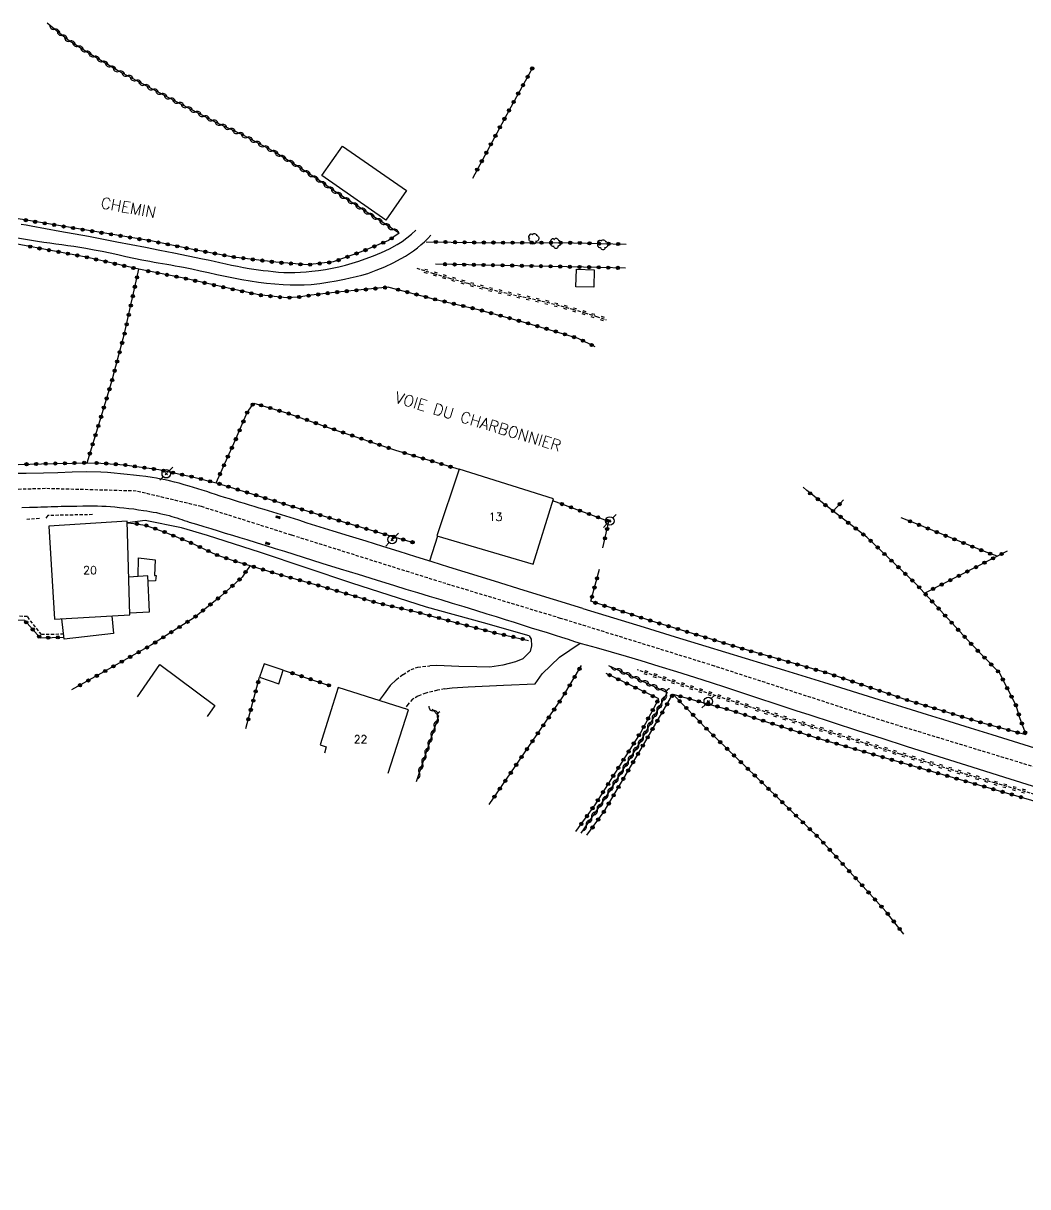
# Model space of a CAD drawing. Header units: millimetres. Extents: x 222014 to 223000, y 61000 to 62001.
# Drawn here: x 222639.2 to 222796.1, y 61307.9 to 61489.6 of the extents above; entities that cross this region are included whole.
import ezdxf
from ezdxf.enums import TextEntityAlignment as Align

# ---------------------------------------------------------------- set-up
doc = ezdxf.new("R2010")
doc.units = ezdxf.units.MM
doc.linetypes.add('DASHED', pattern=[0.75, 0.5, -0.25])
doc.layers.get('0').update_dxf_attribs({"linetype": 'CONTINUOUS'})
for name, color, linetype in [('W0001', 6, 'DASHED'), ('W0008', 7, 'CONTINUOUS'), ('W0017', 7, 'CONTINUOUS'), ('W0071', 7, 'CONTINUOUS'), ('W0101', 7, 'CONTINUOUS'), ('W0104', 1, 'CONTINUOUS'), ('W0112', 1, 'DASHED'), ('W0214', 2, 'CONTINUOUS'), ('W0220', 5, 'DASHED'), ('W0300', 7, 'CONTINUOUS'), ('W0310', 3, 'CONTINUOUS'), ('W0322', 7, 'CONTINUOUS'), ('W0323', 7, 'CONTINUOUS'), ('W0401', 7, 'CONTINUOUS'), ('W0473', 7, 'CONTINUOUS'), ('W0989', 7, 'CONTINUOUS'), ('W0991', 7, 'CONTINUOUS')]:
    doc.layers.add(name, color=color, linetype=linetype)
doc.styles.get("Standard").update_dxf_attribs({"font": 'romans.shx', "width": 0.85})

# ---------------------------------------------------------------- blocks, each defined once
blk = doc.blocks.new('T473')
for p, q in [((-0.166667, 0.166667), (0.166667, -0.166667)), ((-0.166667, -0.166667), (0.166667, 0.166667)), ((0.500001, 0.500001), (1.000002, 1.000002)), ((-1.000002, -1.000002), (-0.500001, -0.500001))]:
    blk.add_line(p, q)
blk.add_ellipse((0, 0), major_axis=(0.471405, 0.471405), ratio=1, start_param=5.4977871438, end_param=11.780972451)
blk = doc.blocks.new('T401')
for p, q in [((-0.3, 0.3), (0, 0.3)), ((-0.3, -0.25), (-0.3, 0.3)), ((-0.3, 0.15), (0, 0.15)), ((-0.3, 0), (0, 0)), ((0, 0.3), (0, -0.25)), ((-0.3, -0.15), (0, -0.15)), ((-0.3, -0.25), (-0.3, -0.3)), ((-0.3, -0.3), (0, -0.3)), ((0, -0.3), (0, -0.25))]:
    blk.add_line(p, q)
blk = doc.blocks.new('T300')
for p, q in [((-0.8, 0.51), (-0.86, 0.34)), ((-0.86, 0.34), (-0.86, 0.17)), ((-0.86, 0.17), (-0.74, 0.06)), ((-0.69, 0.63), (-0.8, 0.51)), ((-0.8, -0.06), (-0.74, 0.06)), ((-0.74, 0.06), (-0.69, 0.11)), ((-0.57, 0.69), (-0.69, 0.63)), ((-0.46, 0.69), (-0.57, 0.69)), ((-0.29, 0.63), (-0.46, 0.69)), ((-0.29, 0.63), (-0.17, 0.74)), ((-0.23, 0.57), (-0.29, 0.63)), ((-0.17, 0.74), (-0.06, 0.8)), ((-0.06, 0.8), (0.06, 0.8)), ((0.06, 0.8), (0.23, 0.74)), ((0.23, 0.74), (0.34, 0.63)), ((0.34, 0.63), (0.4, 0.51)), ((0.46, 0.46), (0.34, 0.46)), ((0.4, 0.51), (0.4, 0.46)), ((0.57, 0.4), (0.46, 0.46)), ((0.57, 0.4), (0.69, 0.29)), ((0.69, 0.29), (0.74, 0.17)), ((0.74, 0.06), (0.69, -0.17)), ((0.74, 0.17), (0.74, 0.06)), ((-0.8, -0.17), (-0.8, -0.06)), ((-0.8, -0.23), (-0.8, -0.17)), ((-0.74, -0.34), (-0.8, -0.23)), ((-0.69, -0.4), (-0.74, -0.34)), ((-0.51, -0.46), (-0.69, -0.4)), ((-0.4, -0.46), (-0.51, -0.46)), ((-0.4, -0.46), (-0.34, -0.46)), ((-0.34, -0.46), (-0.34, -0.4)), ((-0.34, -0.51), (-0.34, -0.46)), ((-0.29, -0.63), (-0.34, -0.51)), ((-0.17, -0.74), (-0.29, -0.63)), ((-0.06, -0.8), (-0.17, -0.74)), ((0.06, -0.8), (-0.06, -0.8)), ((0.17, -0.74), (0.06, -0.8)), ((0.23, -0.69), (0.17, -0.74)), ((0.29, -0.46), (0.23, -0.46)), ((0.29, -0.63), (0.23, -0.69)), ((0.46, -0.4), (0.29, -0.46)), ((0.34, -0.51), (0.29, -0.63)), ((0.34, -0.51), (0.34, -0.46)), ((0.57, -0.34), (0.46, -0.4)), ((0.63, -0.29), (0.57, -0.34)), ((0.69, -0.17), (0.63, -0.29))]:
    blk.add_line(p, q)
blk = doc.blocks.new('t323o')
at = {"color": 0, "linetype": 'Continuous'}
for radius in [0.25, 0.15]:
    blk.add_circle((0, 0), radius, dxfattribs=at)
blk = doc.blocks.new('t310o')
at = {"color": 0, "linetype": 'Continuous'}
for centre, start, end in [((-0.5, 0.38), 216.8699, 323.1304), ((0.5, -0.37), 36.8699, 143.1303)]:
    blk.add_arc(centre, 0.625, start, end, dxfattribs=at)
blk = doc.blocks.new('t220o')
at = {"color": 0, "linetype": 'Continuous'}
for p, q in [((-0.25, 0.25), (0.25, 0.25)), ((-0.25, -0.25), (0.25, -0.25))]:
    blk.add_line(p, q, dxfattribs=at)
blk = doc.blocks.new('t322o')
at = {"color": 0, "linetype": 'Continuous'}
for radius in [0.25, 0.15]:
    blk.add_circle((0, 0), radius, dxfattribs=at)

msp = doc.modelspace()

# ---------------------------------------------------------------- linework, layer by layer
at = {"layer": 'W0001'}
msp.add_lwpolyline([(223000, 61307.86), (222991.95, 61310.57), (222968.19, 61318.72), (222944.57, 61326.71), (222922.94, 61334.08), (222897.53, 61342.13), (222875.54, 61348.94), (222848.42, 61357.3), (222825.53, 61364.46), (222797.44, 61373.33), (222773.68, 61380.56), (222747.18, 61389.18), (222723.16, 61396.63), (222704.54, 61402.26), (222681.11, 61409.63), (222667.05, 61414.08), (222656.88, 61416.51), (222642.68, 61416.9), (222622.87, 61416.31), (222605.57, 61415.94), (222596.52, 61415.57)], dxfattribs=at)
at = {"layer": 'W0008'}
for points in [[(222726.61, 61398.15), (222722.02, 61399.58), (222717.44, 61401), (222712.85, 61402.43), (222708.26, 61403.85), (222705.68, 61404.65), (222703.1, 61405.45), (222700.52, 61406.25), (222697.94, 61407.05), (222695.36, 61407.86), (222692.78, 61408.66), (222690.2, 61409.46), (222687.62, 61410.26), (222686.27, 61410.68), (222684.93, 61411.1), (222683.58, 61411.52), (222682.24, 61411.94), (222680.9, 61412.36), (222679.55, 61412.78), (222678.21, 61413.2), (222676.86, 61413.62), (222676.09, 61413.86), (222675.31, 61414.1), (222674.54, 61414.33), (222673.76, 61414.57), (222672.98, 61414.8), (222672.21, 61415.04), (222671.43, 61415.28), (222670.66, 61415.52), (222669.96, 61415.74), (222669.27, 61415.97), (222668.58, 61416.2), (222667.89, 61416.43), (222667.19, 61416.65), (222666.5, 61416.88), (222665.8, 61417.09), (222665.11, 61417.3), (222664.35, 61417.51), (222663.59, 61417.72), (222662.82, 61417.91), (222662.06, 61418.09), (222661.38, 61418.24), (222660.69, 61418.38), (222660.01, 61418.51), (222659.33, 61418.62), (222658.36, 61418.77), (222657.4, 61418.89), (222656.43, 61419.01), (222655.46, 61419.11), (222654.43, 61419.22), (222653.4, 61419.32), (222652.36, 61419.4), (222651.32, 61419.45), (222649.09, 61419.49), (222646.86, 61419.45), (222644.63, 61419.38), (222642.4, 61419.33), (222639.7, 61419.28), (222637.01, 61419.23)], [(222639.01, 61413.97), (222640.22, 61413.99), (222641.43, 61414.02), (222641.97, 61414.03), (222642.5, 61414.05), (222643.03, 61414.06), (222643.56, 61414.08), (222644.09, 61414.1), (222644.62, 61414.12), (222645.15, 61414.13), (222645.68, 61414.14), (222646.63, 61414.16), (222647.57, 61414.17), (222648.52, 61414.18), (222649.46, 61414.18), (222650.13, 61414.18), (222650.81, 61414.18), (222651.48, 61414.16), (222652.15, 61414.14), (222652.85, 61414.09), (222653.55, 61414.03), (222654.25, 61413.97), (222654.95, 61413.89), (222655.71, 61413.8), (222656.47, 61413.71), (222657.23, 61413.6), (222657.99, 61413.49), (222658.5, 61413.41), (222659.01, 61413.32), (222659.53, 61413.23), (222660.04, 61413.14), (222660.54, 61413.03), (222661.03, 61412.92), (222661.53, 61412.8), (222662.02, 61412.67), (222662.42, 61412.56), (222662.81, 61412.44), (222663.2, 61412.31), (222663.6, 61412.18), (222663.99, 61412.05), (222664.38, 61411.93), (222664.77, 61411.8), (222665.16, 61411.67), (222666.28, 61411.33), (222667.41, 61410.98), (222668.53, 61410.64), (222669.66, 61410.3), (222670.78, 61409.96), (222671.91, 61409.62), (222673.03, 61409.27), (222674.16, 61408.93), (222675.62, 61408.47), (222677.09, 61408.02), (222678.55, 61407.56), (222680.02, 61407.1), (222681.48, 61406.64), (222682.94, 61406.17), (222684.41, 61405.72), (222685.87, 61405.26), (222688.7, 61404.38), (222691.53, 61403.51), (222694.37, 61402.63), (222697.2, 61401.76), (222699, 61401.21), (222700.81, 61400.66), (222702.62, 61400.11), (222704.43, 61399.56), (222706.23, 61399.01), (222708.04, 61398.46), (222709.85, 61397.9), (222711.65, 61397.35), (222713.07, 61396.9), (222714.49, 61396.46), (222715.91, 61396.01), (222717.33, 61395.55)], [(222726.61, 61398.15), (222731.42, 61396.69), (222736.23, 61395.23), (222741.04, 61393.77), (222745.85, 61392.29), (222751.98, 61390.41), (222758.11, 61388.53), (222764.24, 61386.64), (222770.36, 61384.75), (222773.72, 61383.71), (222777.07, 61382.67), (222780.43, 61381.63), (222783.78, 61380.59), (222787.14, 61379.55), (222790.49, 61378.51), (222793.85, 61377.47), (222797.2, 61376.43)], [(222717.33, 61395.55), (222718.57, 61395.17), (222719.81, 61394.79), (222721.05, 61394.4), (222722.29, 61394.01), (222723.31, 61393.69), (222724.33, 61393.36), (222725.34, 61393.04), (222726.36, 61392.7)], [(222726.36, 61392.7), (222728.7, 61392.06), (222731.04, 61391.4), (222733.38, 61390.72), (222735.71, 61390.03), (222738.5, 61389.18), (222741.28, 61388.31), (222744.06, 61387.43), (222746.84, 61386.54), (222748.73, 61385.92), (222750.62, 61385.31), (222752.51, 61384.69), (222754.4, 61384.07), (222756.28, 61383.44), (222758.17, 61382.82), (222760.06, 61382.2), (222761.95, 61381.59), (222765.74, 61380.35), (222769.54, 61379.13), (222773.33, 61377.9), (222777.13, 61376.68), (222782.25, 61375.06), (222787.37, 61373.43), (222792.49, 61371.82), (222797.62, 61370.21)]]:
    msp.add_lwpolyline(points, dxfattribs=at)
at = {"layer": 'W0017'}
for points in [[(222703.93, 61409.49), (222702.7, 61405.58)], [(222718.26, 61393.92), (222718.57, 61393.39), (222718.6, 61392.36), (222718.39, 61391.48), (222717.27, 61390.33), (222716.11, 61389.84), (222714.11, 61389.34), (222712.11, 61389.01), (222710.09, 61389.04), (222707.25, 61389.12), (222703.83, 61389.25), (222702.74, 61389.22)], [(222719.17, 61386.4), (222720.27, 61387.96), (222722.98, 61390.58), (222726.21, 61392.75)], [(222697.51, 61387.08), (222696.52, 61386.13), (222695.44, 61384.65), (222694.83, 61383.79)], [(222705.02, 61385.62), (222706.2, 61385.79), (222708.74, 61385.93), (222714.21, 61386.17), (222719.17, 61386.4)]]:
    msp.add_lwpolyline(points, dxfattribs=at)
at = {"layer": 'W0071'}
for points in [[(222638.9, 61458.2), (222639.69, 61458.07), (222640.47, 61457.93), (222644.94, 61457.12), (222649.4, 61456.3), (222653.86, 61455.46), (222658.32, 61454.6), (222660.54, 61454.16), (222662.76, 61453.71), (222664.98, 61453.25), (222667.2, 61452.8), (222668.12, 61452.6), (222669.03, 61452.4), (222669.94, 61452.2), (222670.86, 61452), (222671.77, 61451.8), (222672.69, 61451.61), (222673.6, 61451.43), (222674.53, 61451.27), (222675.26, 61451.15), (222675.99, 61451.06), (222676.72, 61450.97), (222677.46, 61450.89), (222678.28, 61450.81), (222679.11, 61450.72), (222679.93, 61450.66), (222680.76, 61450.63), (222681.64, 61450.64), (222682.52, 61450.69), (222683.4, 61450.76), (222684.27, 61450.85), (222685.34, 61450.97), (222686.41, 61451.12), (222687.47, 61451.3), (222688.53, 61451.52), (222689.57, 61451.78), (222690.61, 61452.08), (222691.64, 61452.42), (222692.65, 61452.79), (222693.92, 61453.27), (222695.18, 61453.79), (222696.41, 61454.36), (222697.61, 61455.01), (222698.39, 61455.51), (222699.15, 61456.06), (222699.87, 61456.65), (222700.55, 61457.27)], [(222637.68, 61456.14), (222639.57, 61455.85), (222641.47, 61455.55), (222642.41, 61455.41), (222643.36, 61455.27), (222644.3, 61455.14), (222645.24, 61455.01), (222646.19, 61454.88), (222647.13, 61454.74), (222648.07, 61454.59), (222649.02, 61454.43), (222650.27, 61454.2), (222651.52, 61453.96), (222652.77, 61453.7), (222654.01, 61453.44), (222655.26, 61453.17), (222656.5, 61452.91), (222657.75, 61452.65), (222659, 61452.4), (222659.66, 61452.28), (222660.31, 61452.16), (222660.97, 61452.05), (222661.63, 61451.93), (222662.29, 61451.82), (222662.95, 61451.71), (222663.6, 61451.59), (222664.26, 61451.46), (222665.56, 61451.21), (222666.86, 61450.93), (222668.16, 61450.65), (222669.45, 61450.36), (222670.75, 61450.08), (222672.05, 61449.81), (222673.36, 61449.57), (222674.67, 61449.35), (222675.95, 61449.16), (222677.23, 61449), (222678.51, 61448.87), (222679.8, 61448.78), (222680.9, 61448.73), (222682.01, 61448.7), (222683.11, 61448.71), (222684.21, 61448.77), (222685.52, 61448.92), (222686.81, 61449.13), (222688.09, 61449.37), (222689.38, 61449.63), (222690.3, 61449.82), (222691.21, 61450.01), (222692.13, 61450.23), (222693.03, 61450.5), (222694.37, 61450.99), (222695.7, 61451.54), (222696.99, 61452.15), (222698.26, 61452.81), (222698.91, 61453.2), (222699.55, 61453.61), (222700.17, 61454.05), (222700.78, 61454.51), (222701.33, 61454.97), (222701.87, 61455.45), (222702.39, 61455.95), (222702.89, 61456.47)]]:
    msp.add_lwpolyline(points, dxfattribs=at)
at = {"layer": 'W0101'}
for points in [[(222707.29, 61419.91), (222703.8, 61409.53), (222718.87, 61405.07), (222722.05, 61415.29)], [(222655.88, 61397.16), (222655.47, 61411.82), (222643.2, 61411.04), (222644.09, 61396.49)]]:
    msp.add_lwpolyline(points, close=True, dxfattribs=at)
msp.add_lwpolyline([(222696.23, 61372.47), (222699.37, 61382.34), (222688.43, 61385.84), (222685.61, 61376.86), (222686.56, 61376.56), (222686.26, 61375.59)], dxfattribs=at)
at = {"layer": 'W0104'}
for points in [[(222689.06, 61470.39), (222699.07, 61463.45), (222695.87, 61458.83), (222685.85, 61465.78)], [(222728.42, 61451.07), (222728.33, 61448.33), (222725.55, 61448.43), (222725.64, 61451.16)], [(222676.12, 61387.42), (222679.12, 61386.4), (222679.84, 61388.54), (222676.84, 61389.55), (222676.12, 61387.42)]]:
    msp.add_lwpolyline(points, close=True, dxfattribs=at)
for points in [[(222657.16, 61403.15), (222657.23, 61406.07), (222659.81, 61405.79), (222659.7, 61403.34), (222659.96, 61403.32), (222659.9, 61402.5), (222658.71, 61402.45)], [(222655.87, 61397.5), (222658.93, 61397.67), (222658.67, 61403.27), (222655.71, 61403.05)], [(222653.08, 61397), (222653.32, 61394.25), (222645.63, 61393.4), (222645.27, 61396.56)], [(222657.09, 61384.35), (222660.56, 61389.41)], [(222660.56, 61389.41), (222669.12, 61383.03), (222667.94, 61381.32)]]:
    msp.add_lwpolyline(points, dxfattribs=at)
at = {"layer": 'W0112'}
for points in [[(222650.01, 61412.83), (222643.07, 61412.69), (222642.65, 61412.18)], [(222641.75, 61412.21), (222639.51, 61412.08)], [(222645.54, 61394.16), (222642.05, 61394.09), (222639.88, 61396.91), (222629.03, 61397.42)], [(222697.51, 61387.08), (222698.55, 61387.87), (222699.81, 61388.63), (222700.85, 61389.02), (222702.74, 61389.22)], [(222705.02, 61385.62), (222703.9, 61385.39), (222702.08, 61384.96), (222700.86, 61384.48), (222700.03, 61383.99), (222699.31, 61383.2), (222698.81, 61382.52)]]:
    msp.add_lwpolyline(points, dxfattribs=at)
at = {"layer": 'W0214'}
msp.add_lwpolyline([(222718.26, 61393.92), (222711.12, 61395.95), (222702.23, 61398.39), (222690.56, 61402.11), (222676.3, 61406.9), (222667.99, 61409.55), (222663.94, 61410.78), (222658.27, 61411.93), (222655.48, 61411.56)], dxfattribs=at)
at = {"layer": 'W0220'}
for points in [[(222700.68, 61451.32), (222703.34, 61450.5), (222706, 61449.72), (222708.67, 61448.96), (222711.36, 61448.24), (222712.83, 61447.87), (222714.32, 61447.52), (222715.8, 61447.18), (222717.29, 61446.85), (222718.77, 61446.52), (222720.26, 61446.18), (222721.74, 61445.82), (222723.21, 61445.43), (222725.07, 61444.91), (222726.92, 61444.36), (222728.76, 61443.78), (222730.25, 61443.28)], [(222752.43, 61382.91), (222735.1, 61388.59)], [(222752.43, 61382.91), (222762.05, 61379.87), (222776.17, 61375.47), (222790.91, 61370.97), (222798, 61368.93)]]:
    msp.add_lwpolyline(points, dxfattribs=at)
at = {"layer": 'W0310'}
for points in [[(222697.92, 61456.79), (222688.07, 61463.17), (222684.92, 61465.38), (222681.7, 61467.48), (222678.25, 61469.58), (222673.59, 61472.07), (222669.58, 61473.96), (222663.81, 61476.95), (222658.63, 61479.68), (222653.96, 61482.18), (222649.27, 61485.02), (222646.26, 61486.95), (222643.53, 61489.14), (222642.98, 61489.57)], [(222730.65, 61389.25), (222739.82, 61385.05), (222735.68, 61377.51), (222730.03, 61368.46), (222726.32, 61363.07)], [(222703.07, 61382.43), (222704.07, 61381.43), (222700.6, 61371.11)]]:
    msp.add_lwpolyline(points, dxfattribs=at)
at = {"layer": 'W0322'}
msp.add_lwpolyline([(222655.48, 61411.56), (222656.48, 61411.46), (222658.25, 61411.21), (222661.47, 61410.04), (222665.33, 61408.46), (222669.42, 61406.55), (222671.99, 61405.66), (222674.59, 61404.89), (222679.09, 61403.51), (222686.14, 61401.54), (222694.55, 61399.03), (222700.39, 61397.69), (222704.77, 61396.51), (222712.74, 61394.4), (222718.15, 61393.19)], dxfattribs=at)
at = {"layer": 'W0323'}
for points in [[(222709.42, 61465.39), (222715.15, 61476.07), (222718.81, 61482.68)], [(222657.26, 61451.15), (222649.03, 61453.05), (222633.03, 61456.05), (222614.78, 61460.69), (222614.6, 61456.98), (222613.64, 61447.74), (222612.57, 61436.86), (222619.19, 61436.1), (222619.83, 61443.89), (222620.78, 61455.71)], [(222697.92, 61456.79), (222696.27, 61455.64), (222692.01, 61453.87), (222687.65, 61452.29), (222683.64, 61451.82), (222678.68, 61452.24), (222672.08, 61453.06), (222665.73, 61454.24), (222659.15, 61455.57), (222640.64, 61458.65), (222633.93, 61459.77), (222629.28, 61460.66)], [(222702.16, 61455.44), (222709.99, 61455.32), (222725.19, 61455.28), (222733.37, 61455.05)], [(222649.18, 61420.94), (222651.22, 61427.57), (222653, 61433.47), (222655.06, 61441.12), (222657.26, 61451.15)], [(222696.31, 61448.35), (222692.52, 61447.97), (222688.29, 61447.6), (222684.2, 61447.09), (222682.2, 61446.8), (222680.32, 61446.69), (222676.04, 61447.14), (222670.75, 61448.28), (222664.28, 61449.77), (222657.26, 61451.15)], [(222733.27, 61451.32), (222729.29, 61451.45), (222703.6, 61451.97)], [(222696.31, 61448.35), (222703.48, 61446.47), (222710.09, 61444.91), (222716.88, 61443.05), (222720.95, 61441.87), (222725.86, 61440.38), (222728.48, 61439.09)], [(222669.33, 61417.79), (222672.34, 61424.43), (222674.2, 61428.76), (222675.22, 61430.24), (222680.33, 61428.73), (222688.07, 61426.04), (222697.35, 61422.89)], [(222697.35, 61422.89), (222707.29, 61419.91)], [(222614.24, 61420.07), (222618.47, 61420.19), (222625.01, 61420.34), (222632.88, 61420.51), (222642.09, 61420.76), (222649.18, 61420.94)], [(222649.18, 61420.94), (222651.32, 61420.89), (222655.05, 61420.59), (222660.39, 61419.86), (222665.86, 61418.68), (222669.33, 61417.79), (222685, 61412.94), (222694.97, 61409.97), (222700.34, 61408.43)], [(222795.85, 61378.42), (222794.89, 61381.1), (222794.29, 61383.02), (222791.69, 61388.13), (222787.27, 61392.64), (222778.81, 61401.85), (222770.97, 61409.33), (222765.75, 61413.36), (222761.59, 61416.58), (222761.02, 61417.14)], [(222730.7, 61411.77), (222721.96, 61415.01)], [(222767.36, 61415.16), (222765.75, 61413.36)], [(222729.73, 61407.67), (222730.7, 61411.77)], [(222791.33, 61406.34), (222789.39, 61407.05), (222778.25, 61411.59), (222776.35, 61412.35)], [(222780.01, 61400.55), (222792.97, 61407.16)], [(222674.64, 61404.87), (222673.4, 61403.05), (222670.01, 61400.04), (222665.96, 61396.79), (222659.25, 61392.48), (222651.8, 61388.29), (222646.78, 61385.45)], [(222795.85, 61378.42), (222789.13, 61380.28), (222777.13, 61383.91), (222764.57, 61388.17), (222752.33, 61391.64), (222737.41, 61396.2), (222727.86, 61399.29), (222729.24, 61404.33)], [(222629.35, 61396.79), (222639.39, 61396.35), (222641.87, 61393.59), (222645.6, 61393.68)], [(222711.97, 61367.55), (222723.52, 61384.38), (222726.42, 61389.29)], [(222673.98, 61379.43), (222676.12, 61387.42)], [(222679.84, 61388.54), (222687.02, 61386.16)], [(222725.52, 61363.32), (222728.55, 61367.53), (222735.61, 61378.72), (222738.49, 61384.05), (222730.27, 61388.02)], [(222727.27, 61362.77), (222729.96, 61366.49), (222736.08, 61376.89), (222740.71, 61384.78), (222749.13, 61382.46), (222763.48, 61377.88), (222784.46, 61371.75), (222802.65, 61366.53), (222809.45, 61364.37), (222820.39, 61360.77), (222834.27, 61356.49), (222852.52, 61350.5), (222875.77, 61343.35)], [(222776.77, 61347.29), (222774.01, 61350.8), (222763.64, 61362.2), (222755.19, 61370.44), (222746.16, 61379.16), (222740.71, 61384.78)]]:
    msp.add_lwpolyline(points, dxfattribs=at)

# ---------------------------------------------------------------- block references
at = {"layer": 'W0220'}
for p, rotation in [((222702.12, 61450.88), 342.9051473102258), ((222703.55, 61450.44), 343.5868957926172), ((222704.99, 61450.01), 343.5868957926172), ((222706.43, 61449.6), 344.2686442942985), ((222707.87, 61449.19), 344.2686442942985), ((222709.32, 61448.79), 344.9503928159312), ((222710.77, 61448.4), 344.9503928159312), ((222712.22, 61448.02), 345.7787713656704), ((222713.68, 61447.67), 346.6348877175183), ((222715.14, 61447.33), 347.2039477956314), ((222716.6, 61447), 347.4858683296326), ((222718.07, 61446.68), 347.4252910687624), ((222719.53, 61446.34), 347.0222654959182), ((222720.99, 61446), 346.3322322581744), ((222722.44, 61445.63), 345.3552922305568), ((222723.89, 61445.24), 344.3455717435916), ((222725.33, 61444.83), 343.4218955201598), ((222726.77, 61444.4), 343.4218955201598), ((222728.2, 61443.95), 342.4982183028199), ((222729.63, 61443.49), 341.5745400901527), ((222736.53, 61388.12), 161.8313379132122), ((222737.95, 61387.66), 161.8313379132122), ((222739.38, 61387.19), 161.8313379132122), ((222740.8, 61386.72), 161.8313379132122), ((222742.23, 61386.25), 161.8313379132122), ((222743.65, 61385.79), 161.8313379132122), ((222745.08, 61385.32), 161.8313379132122), ((222746.5, 61384.85), 161.8313379132122), ((222747.93, 61384.38), 161.8313379132122), ((222749.36, 61383.91), 161.8313379132122), ((222750.78, 61383.45), 161.8313379132122), ((222752.21, 61382.98), 161.8313379132122), ((222753.86, 61382.46), 342.5040655539294), ((222755.29, 61382), 342.5040655539294), ((222756.72, 61381.55), 342.5040655539294), ((222758.15, 61381.1), 342.5040655539294), ((222759.58, 61380.65), 342.5040655539294), ((222761.01, 61380.2), 342.5040655539294), ((222762.44, 61379.75), 342.6841250692219), ((222763.88, 61379.3), 342.6841250692219), ((222765.31, 61378.86), 342.6841250692219), ((222766.74, 61378.41), 342.6841250692219), ((222768.17, 61377.96), 342.6841250692219), ((222769.6, 61377.52), 342.6841250692219), ((222771.04, 61377.07), 342.6841250692219), ((222772.47, 61376.63), 342.6841250692219), ((222773.9, 61376.18), 342.6841250692219), ((222775.33, 61375.73), 342.6841250692219), ((222776.76, 61375.29), 343.0290298515745), ((222778.2, 61374.85), 343.0290298515745), ((222779.63, 61374.41), 343.0290298515745), ((222781.07, 61373.98), 343.0290298515745), ((222782.5, 61373.54), 343.0290298515745), ((222783.94, 61373.1), 343.0290298515745), ((222785.37, 61372.66), 343.0290298515745), ((222786.81, 61372.22), 343.0290298515745), ((222788.24, 61371.79), 343.0290298515745), ((222789.68, 61371.35), 343.0290298515745), ((222791.11, 61370.91), 343.9405774959872), ((222792.55, 61370.5), 343.9405774959872), ((222794, 61370.08), 343.9405774959872), ((222795.44, 61369.67), 343.9405774959872)]:
    msp.add_blockref('t220o', p, dxfattribs=dict(at, rotation=rotation))
at = {"layer": 'W0300'}
for p in [(222719.02, 61455.94), (222722.43, 61455.19), (222729.79, 61454.97)]:
    msp.add_blockref('T300', p, dxfattribs=at)
at = {"layer": 'W0310'}
for p, rotation in [((222644.15, 61488.64), 141.3453053856674), ((222645.32, 61487.7), 141.3453053856674), ((222646.51, 61486.79), 147.2830627890333), ((222647.77, 61485.98), 147.2830627890333), ((222649.03, 61485.17), 147.2830627890333), ((222650.31, 61484.38), 148.8910368659666), ((222651.6, 61483.61), 148.8910368659666), ((222652.88, 61482.83), 148.8910368659666), ((222654.17, 61482.07), 151.7373271658641), ((222655.49, 61481.36), 151.7373271658641), ((222656.81, 61480.65), 151.7373271658641), ((222658.14, 61479.94), 151.7373271658641), ((222659.46, 61479.24), 152.2883984884559), ((222660.79, 61478.54), 152.2883984884559), ((222662.12, 61477.84), 152.2883984884559), ((222663.45, 61477.14), 152.2883984884559), ((222664.78, 61476.45), 152.5668973731712), ((222666.11, 61475.76), 152.5668973731712), ((222667.44, 61475.07), 152.5668973731712), ((222668.77, 61474.38), 152.5668973731712), ((222670.11, 61473.71), 154.7287654255074), ((222671.47, 61473.07), 154.7287654255074), ((222672.82, 61472.43), 154.7287654255074), ((222674.17, 61471.76), 151.9600551543304), ((222675.49, 61471.05), 151.9600551543304), ((222676.81, 61470.35), 151.9600551543304), ((222678.14, 61469.64), 151.9600551543304), ((222679.42, 61468.87), 148.6718332303818), ((222680.7, 61468.09), 148.6718332303818), ((222681.98, 61467.3), 146.8440758169085), ((222683.24, 61466.48), 146.8440758169085), ((222684.49, 61465.66), 146.8440758169085), ((222685.73, 61464.81), 144.9726270908442), ((222686.96, 61463.95), 144.9726270908442), ((222688.19, 61463.09), 147.0713563742498), ((222689.45, 61462.28), 147.0713563742498), ((222690.71, 61461.46), 147.0713563742498), ((222691.97, 61460.65), 147.0713563742498), ((222693.22, 61459.83), 147.0713563742498), ((222694.48, 61459.02), 147.0713563742498), ((222695.74, 61458.2), 147.0713563742498), ((222697, 61457.39), 147.0713563742498), ((222731.93, 61388.67), 335.3811685885685), ((222733.29, 61388.04), 335.3811685885685), ((222734.65, 61387.42), 335.3811685885685), ((222736.02, 61386.8), 335.3811685885685), ((222737.38, 61386.17), 335.3811685885685), ((222738.74, 61385.55), 335.3811685885685), ((222739.67, 61384.77), 241.2805534949446), ((222738.94, 61383.46), 241.2805534949446), ((222703.28, 61382.21), 315.1712020191461), ((222703.95, 61381.06), 251.4100682706156), ((222737.5, 61380.83), 241.2805534949446), ((222738.22, 61382.14), 241.2805534949446), ((222703.47, 61379.64), 251.4100682706156), ((222736.78, 61379.51), 241.2805534949446), ((222702.99, 61378.22), 251.4100682706156), ((222736.06, 61378.2), 241.2805534949446), ((222702.04, 61375.37), 251.4100682706156), ((222702.52, 61376.79), 251.4100682706156), ((222734.51, 61375.63), 238.007143819906), ((222735.31, 61376.9), 238.007143819906), ((222701.56, 61373.95), 251.4100682706156), ((222733.72, 61374.36), 238.007143819906), ((222701.08, 61372.53), 251.4100682706156), ((222732.13, 61371.81), 238.007143819906), ((222732.92, 61373.09), 238.007143819906), ((222731.33, 61370.54), 238.007143819906), ((222730.54, 61369.27), 238.007143819906), ((222728.87, 61366.77), 235.4710479791312), ((222729.72, 61368.01), 235.4710479791312), ((222728.02, 61365.54), 235.4710479791312), ((222727.17, 61364.3), 235.4710479791312)]:
    msp.add_blockref('t310o', p, dxfattribs=dict(at, rotation=rotation))
at = {"layer": 'W0322'}
for p, rotation in [((222656.97, 61411.39), 351.8245328259629), ((222658.44, 61411.13), 340.1299112236489), ((222659.85, 61410.63), 340.1299112236489), ((222661.27, 61410.12), 340.1299112236489), ((222662.66, 61409.55), 337.7035738280371), ((222664.04, 61408.99), 337.7035738280371), ((222665.43, 61408.41), 335.0068676630763), ((222666.79, 61407.78), 335.0068676630763), ((222668.15, 61407.14), 335.0068676630763), ((222669.51, 61406.52), 340.8330891707218), ((222670.93, 61406.03), 340.8330891707218), ((222672.35, 61405.55), 343.5031419940292), ((222673.79, 61405.13), 343.5031419940292), ((222675.23, 61404.69), 342.9250358191067), ((222676.66, 61404.25), 342.9250358191067), ((222678.09, 61403.81), 342.9250358191067), ((222679.53, 61403.38), 344.4340052124751), ((222680.98, 61402.98), 344.4340052124751), ((222682.42, 61402.58), 344.4340052124751), ((222683.87, 61402.18), 344.4340052124751), ((222685.31, 61401.77), 344.4340052124751), ((222686.75, 61401.36), 343.3601873068531), ((222688.19, 61400.93), 343.3601873068531), ((222689.63, 61400.5), 343.3601873068531), ((222691.06, 61400.07), 343.3601873068531), ((222692.5, 61399.64), 343.3601873068531), ((222693.94, 61399.21), 343.3601873068531), ((222695.39, 61398.84), 347.105020461764), ((222696.85, 61398.5), 347.105020461764), ((222698.31, 61398.17), 347.105020461764), ((222699.78, 61397.83), 347.105020461764), ((222701.23, 61397.47), 344.9352614415629), ((222702.68, 61397.08), 344.9352614415629), ((222704.13, 61396.69), 344.9352614415629), ((222705.58, 61396.3), 345.1379589759626), ((222707.03, 61395.91), 345.1379589759626), ((222708.48, 61395.53), 345.1379589759626), ((222709.93, 61395.14), 345.1379589759626), ((222711.38, 61394.76), 345.1379589759626), ((222712.83, 61394.38), 347.4487585490493), ((222714.29, 61394.05), 347.4487585490493), ((222715.76, 61393.73), 347.4487585490493), ((222717.22, 61393.4), 347.4487585490493)]:
    msp.add_blockref('t322o', p, dxfattribs=dict(at, rotation=rotation))
at = {"layer": 'W0323'}
for p, rotation in [((222718.72, 61482.52), 61.05541123820198), ((222717.27, 61479.9), 61.05541123820198), ((222718, 61481.21), 61.05541123820198), ((222716.54, 61478.59), 61.05541123820198), ((222715.09, 61475.96), 61.76517573455233), ((222715.82, 61477.27), 61.05541123820198), ((222714.38, 61474.64), 61.76517573455233), ((222713.67, 61473.32), 61.76517573455233), ((222712.26, 61470.67), 61.76517573455233), ((222712.97, 61471.99), 61.76517573455233), ((222711.55, 61469.35), 61.76517573455233), ((222710.84, 61468.03), 61.76517573455233), ((222710.13, 61466.71), 61.76517573455233), ((222639.61, 61458.82), 170.4975207643135), ((222641.09, 61458.57), 170.5507319670297), ((222642.57, 61458.33), 170.5507319670297), ((222644.05, 61458.08), 170.5507319670297), ((222645.53, 61457.83), 170.5507319670297), ((222647.01, 61457.59), 170.5507319670297), ((222648.49, 61457.34), 170.5507319670297), ((222649.97, 61457.1), 170.5507319670297), ((222651.45, 61456.85), 170.5507319670297), ((222652.93, 61456.6), 170.5507319670297), ((222654.41, 61456.36), 170.5507319670297), ((222655.89, 61456.11), 170.5507319670297), ((222696.77, 61455.99), 215.0901413152268), ((222640.3, 61454.69), 169.3859670027438), ((222641.77, 61454.41), 169.3859670027438), ((222657.37, 61455.86), 170.5507319670297), ((222658.85, 61455.62), 170.5507319670297), ((222660.32, 61455.33), 168.6046789460958), ((222661.79, 61455.04), 168.6046789460958), ((222663.26, 61454.74), 168.6046789460958), ((222664.73, 61454.44), 168.6046789460958), ((222666.2, 61454.15), 169.4936656317574), ((222692.67, 61454.15), 202.5177709595115), ((222694.06, 61454.72), 202.5177709595115), ((222695.44, 61455.3), 202.5177709595115), ((222703.66, 61455.42), 359.1002551614739), ((222705.16, 61455.4), 359.1002551614739), ((222706.66, 61455.37), 359.1002551614739), ((222708.16, 61455.35), 359.1002551614739), ((222709.66, 61455.33), 359.1002551614739), ((222711.16, 61455.32), 359.8567231453519), ((222712.66, 61455.32), 359.8567231453519), ((222714.16, 61455.31), 359.8567231453519), ((222715.66, 61455.31), 359.8567231453519), ((222717.16, 61455.3), 359.8567231453519), ((222718.66, 61455.3), 359.8567231453519), ((222720.16, 61455.3), 359.8567231453519), ((222721.66, 61455.29), 359.8567231453519), ((222723.16, 61455.29), 359.8567231453519), ((222724.66, 61455.29), 359.8567231453519), ((222726.16, 61455.26), 358.3958574575539), ((222727.66, 61455.21), 358.3958574575539), ((222729.16, 61455.17), 358.3958574575539), ((222730.66, 61455.13), 358.3958574575539), ((222732.16, 61455.09), 358.3958574575539), ((222643.25, 61454.13), 169.3859670027438), ((222644.72, 61453.86), 169.3859670027438), ((222646.2, 61453.58), 169.3859670027438), ((222647.67, 61453.31), 169.3859670027438), ((222649.15, 61453.02), 167.0003028492069), ((222650.61, 61452.69), 167.0003028492069), ((222652.07, 61452.35), 167.0003028492069), ((222667.68, 61453.88), 169.4936656317574), ((222669.15, 61453.61), 169.4936656317574), ((222670.63, 61453.33), 169.4936656317574), ((222672.1, 61453.06), 172.9038205805307), ((222673.59, 61452.88), 172.9038205805307), ((222675.08, 61452.69), 172.9038205805307), ((222676.57, 61452.51), 172.9038205805307), ((222688.46, 61452.58), 199.9725374900076), ((222689.87, 61453.09), 199.9725374900076), ((222691.28, 61453.61), 199.9725374900076), ((222653.53, 61452.01), 167.0003028492069), ((222654.99, 61451.68), 167.0003028492069), ((222656.45, 61451.34), 167.0003028492069), ((222658.74, 61450.86), 168.8881533938641), ((222660.21, 61450.57), 168.8881533938641), ((222678.06, 61452.32), 172.9038205805307), ((222679.55, 61452.17), 175.1598875111651), ((222681.04, 61452.04), 175.1598875111651), ((222682.54, 61451.92), 175.1598875111651), ((222684.03, 61451.87), 186.6410364805517), ((222685.52, 61452.04), 186.6410364805517), ((222687.01, 61452.21), 186.6410364805517), ((222705.1, 61451.94), 178.8404601726184), ((222706.6, 61451.91), 178.8404601726184), ((222708.1, 61451.88), 178.8404601726184), ((222709.6, 61451.85), 178.8404601726184), ((222711.1, 61451.82), 178.8404601726184), ((222712.6, 61451.79), 178.8404601726184), ((222714.1, 61451.76), 178.8404601726184), ((222715.6, 61451.73), 178.8404601726184), ((222717.1, 61451.7), 178.8404601726184), ((222718.6, 61451.67), 178.8404601726184), ((222720.1, 61451.64), 178.8404601726184), ((222721.6, 61451.6), 178.8404601726184), ((222723.1, 61451.57), 178.8404601726184), ((222724.6, 61451.54), 178.8404601726184), ((222726.1, 61451.51), 178.8404601726184), ((222727.6, 61451.48), 178.8404601726184), ((222729.1, 61451.45), 178.8404601726184), ((222730.6, 61451.41), 178.1599087554686), ((222732.1, 61451.36), 178.1599087554686), ((222656.99, 61449.89), 77.60582056113772), ((222661.68, 61450.28), 168.8881533938641), ((222663.15, 61449.99), 168.8881533938641), ((222664.62, 61449.69), 167.0157237732199), ((222666.08, 61449.36), 167.0157237732199), ((222667.54, 61449.02), 167.0157237732199), ((222656.34, 61446.96), 77.60582056113772), ((222656.66, 61448.42), 77.60582056113772), ((222669.01, 61448.68), 167.0157237732199), ((222670.47, 61448.35), 167.0157237732199), ((222671.93, 61448.02), 167.7779833009718), ((222673.4, 61447.71), 167.7779833009718), ((222674.87, 61447.39), 167.7779833009718), ((222676.34, 61447.1), 174.0523094426645), ((222677.83, 61446.95), 174.0523094426645), ((222683.8, 61447.03), 188.1742593955537), ((222685.28, 61447.22), 187.0854058189866), ((222686.77, 61447.41), 187.0854058189866), ((222688.26, 61447.59), 187.0854058189866), ((222689.75, 61447.72), 185.0440337927198), ((222691.25, 61447.86), 185.0440337927198), ((222692.74, 61447.99), 185.740527451813), ((222694.23, 61448.14), 185.740527451813), ((222695.73, 61448.29), 185.740527451813), ((222697.76, 61447.97), 345.3485436257555), ((222699.21, 61447.59), 345.3485436257555), ((222700.66, 61447.21), 345.3485436257555), ((222656.02, 61445.49), 77.60582056113772), ((222679.32, 61446.79), 174.0523094426645), ((222680.81, 61446.72), 183.3521528152017), ((222682.31, 61446.82), 188.1742593955537), ((222702.11, 61446.83), 345.3485436257555), ((222703.56, 61446.45), 346.707842279866), ((222705.02, 61446.11), 346.707842279866), ((222706.48, 61445.76), 346.707842279866), ((222707.94, 61445.42), 346.707842279866), ((222709.4, 61445.07), 346.707842279866), ((222655.7, 61444.03), 77.60582056113772), ((222710.86, 61444.7), 344.6335554406344), ((222712.3, 61444.3), 344.6335554406344), ((222713.75, 61443.91), 344.6335554406344), ((222715.19, 61443.51), 344.6335554406344), ((222655.38, 61442.56), 77.60582056113772), ((222716.64, 61443.11), 344.6335554406344), ((222718.08, 61442.7), 343.8296607602057), ((222719.52, 61442.28), 343.8296607602057), ((222720.96, 61441.86), 343.1445173119047), ((222722.4, 61441.43), 343.1445173119047), ((222654.66, 61439.65), 74.95488515141143), ((222655.05, 61441.1), 74.95488515141143), ((222723.84, 61440.99), 343.1445173119047), ((222725.27, 61440.56), 343.1445173119047), ((222726.65, 61439.99), 333.8715285632393), ((222654.28, 61438.2), 74.95488515141143), ((222728, 61439.33), 333.8715285632393), ((222653.89, 61436.75), 74.95488515141143), ((222653.5, 61435.3), 74.95488515141143), ((222652.68, 61432.42), 73.14860563917608), ((222653.11, 61433.85), 74.95488515141143), ((222652.25, 61430.98), 73.14860563917608), ((222651.81, 61429.54), 73.14860563917608), ((222674.2, 61428.76), 55.42934120256457), ((222675.05, 61430), 55.42934120256457), ((222676.37, 61429.9), 343.53693424449), ((222677.81, 61429.48), 343.53693424449), ((222679.25, 61429.05), 343.53693424449), ((222651.38, 61428.11), 73.14860563917608), ((222673.61, 61427.38), 66.7918303880056), ((222680.68, 61428.61), 340.8448043682992), ((222682.1, 61428.12), 340.8448043682992), ((222683.52, 61427.63), 340.8448043682992), ((222684.93, 61427.13), 340.8448043682992), ((222650.5, 61425.24), 72.93432736312792), ((222650.94, 61426.67), 72.93432736312792), ((222673.02, 61426), 66.7918303880056), ((222686.35, 61426.64), 340.8448043682992), ((222687.77, 61426.15), 340.8448043682992), ((222689.19, 61425.66), 341.2487688134769), ((222690.61, 61425.18), 341.2487688134769), ((222650.06, 61423.81), 72.93432736312792), ((222671.81, 61423.26), 65.62050807211384), ((222672.43, 61424.63), 66.7918303880056), ((222692.03, 61424.7), 341.2487688134769), ((222693.45, 61424.22), 341.2487688134769), ((222694.87, 61423.74), 341.2487688134769), ((222696.29, 61423.25), 341.2487688134769), ((222649.62, 61422.37), 72.93432736312792), ((222671.19, 61421.89), 65.62050807211384), ((222698.78, 61422.46), 343.2933540302708), ((222700.22, 61422.03), 343.2933540302708), ((222701.66, 61421.6), 343.2933540302708), ((222639.74, 61420.7), 1.554878217336075), ((222641.23, 61420.74), 1.554878217336075), ((222642.73, 61420.78), 1.3977719836674), ((222644.23, 61420.82), 1.3977719836674), ((222645.73, 61420.85), 1.3977719836674), ((222647.23, 61420.89), 1.3977719836674), ((222648.73, 61420.93), 1.3977719836674), ((222650.68, 61420.9), 358.5826065221615), ((222652.18, 61420.82), 355.5189900726986), ((222653.67, 61420.7), 355.5189900726986), ((222655.17, 61420.58), 352.1434196439515), ((222656.65, 61420.37), 352.1434196439515), ((222658.14, 61420.17), 352.1434196439515), ((222659.63, 61419.96), 352.1434196439515), ((222661.1, 61419.7), 347.8522992710142), ((222670.57, 61420.52), 65.62050807211384), ((222703.09, 61421.17), 343.2933540302708), ((222704.53, 61420.74), 343.2933540302708), ((222705.97, 61420.31), 343.2933540302708), ((222662.57, 61419.39), 347.8522992710142), ((222664.03, 61419.07), 347.8522992710142), ((222665.5, 61418.76), 347.8522992710142), ((222666.96, 61418.4), 345.6888008634355), ((222668.41, 61418.03), 345.6888008634355), ((222669.95, 61419.16), 65.62050807211384), ((222669.86, 61417.63), 342.810199348699), ((222671.29, 61417.19), 342.810199348699), ((222672.72, 61416.74), 342.810199348699), ((222674.16, 61416.3), 342.810199348699), ((222762.14, 61416.15), 142.2893076108945), ((222675.59, 61415.86), 342.810199348699), ((222677.02, 61415.41), 342.810199348699), ((222678.46, 61414.97), 342.810199348699), ((222679.89, 61414.53), 342.810199348699), ((222723.37, 61414.48), 159.670026424055), ((222763.33, 61415.23), 142.2893076108945), ((222764.52, 61414.32), 142.2893076108945), ((222766.75, 61414.48), 228.3188802269321), ((222681.32, 61414.08), 342.810199348699), ((222682.75, 61413.64), 342.810199348699), ((222684.19, 61413.2), 342.810199348699), ((222685.62, 61412.76), 343.3661679004477), ((222724.78, 61413.96), 159.670026424055), ((222726.18, 61413.44), 159.670026424055), ((222727.59, 61412.92), 159.670026424055), ((222729, 61412.4), 159.670026424055), ((222765.7, 61413.4), 142.2893076108945), ((222766.89, 61412.48), 142.2988797118155), ((222687.06, 61412.33), 343.3661679004477), ((222688.5, 61411.9), 343.3661679004477), ((222689.93, 61411.47), 343.3661679004477), ((222691.37, 61411.04), 343.3661679004477), ((222692.81, 61410.61), 343.3661679004477), ((222730.4, 61411.88), 159.670026424055), ((222730.42, 61410.59), 76.70648690067661), ((222768.08, 61411.56), 142.2988797118155), ((222769.26, 61410.65), 142.2988797118155), ((222777.74, 61411.79), 158.1347570697237), ((222779.13, 61411.23), 157.8387171285871), ((222780.52, 61410.66), 157.8387171285871), ((222694.25, 61410.18), 343.3661679004477), ((222695.69, 61409.76), 344.0348736629486), ((222697.13, 61409.35), 344.0348736629486), ((222698.57, 61408.94), 344.0348736629486), ((222730.08, 61409.13), 76.70648690067661), ((222770.45, 61409.73), 142.2988797118155), ((222771.58, 61408.75), 136.3720245167159), ((222781.91, 61410.1), 157.8387171285871), ((222783.3, 61409.53), 157.8387171285871), ((222784.69, 61408.97), 157.8387171285871), ((222700.01, 61408.52), 344.0348736629486), ((222772.67, 61407.71), 136.3720245167159), ((222786.08, 61408.4), 157.8387171285871), ((222787.47, 61407.83), 157.8387171285871), ((222788.86, 61407.27), 157.8387171285871), ((222773.75, 61406.68), 136.3720245167159), ((222774.84, 61405.64), 136.3720245167159), ((222789.36, 61405.32), 27.01918702233847), ((222790.26, 61406.73), 159.8597969494723), ((222790.7, 61406), 27.01918702233847), ((222792.04, 61406.68), 27.01918702233847), ((222673.95, 61403.87), 235.7980547698773), ((222775.92, 61404.61), 136.3720245167159), ((222777.01, 61403.57), 136.3720245167159), ((222785.36, 61403.27), 27.01918702233847), ((222786.69, 61403.95), 27.01918702233847), ((222788.03, 61404.63), 27.01918702233847), ((222671.89, 61401.71), 221.5926002904609), ((222673.01, 61402.71), 221.5926002904609), ((222728.84, 61402.89), 74.64592827244579), ((222778.09, 61402.54), 136.3720245167159), ((222779.16, 61401.48), 132.5456445005971), ((222782.68, 61401.91), 27.01918702233847), ((222784.02, 61402.59), 27.01918702233847), ((222669.63, 61399.74), 218.8338071698372), ((222670.77, 61400.72), 221.5926002904609), ((222728.05, 61399.99), 74.64592827244579), ((222728.45, 61401.44), 74.64592827244579), ((222780.17, 61400.37), 132.5456445005971), ((222781.35, 61401.23), 27.01918702233847), ((222667.3, 61397.86), 218.8338071698372), ((222668.46, 61398.8), 218.8338071698372), ((222728.59, 61399.05), 162.0736762918016), ((222730.02, 61398.59), 162.0736762918016), ((222731.44, 61398.13), 162.0736762918016), ((222781.18, 61399.27), 132.5456445005971), ((222782.2, 61398.16), 132.5456445005971), ((222639.69, 61396.01), 312.0307973779728), ((222664.88, 61396.09), 212.7015513197326), ((222666.13, 61396.92), 218.8338071698372), ((222732.87, 61397.67), 162.0736762918016), ((222734.3, 61397.21), 162.0736762918016), ((222735.72, 61396.74), 162.0736762918016), ((222737.15, 61396.28), 162.0736762918016), ((222783.21, 61397.06), 132.5456445005971), ((222784.23, 61395.95), 132.5456445005971), ((222640.7, 61394.89), 312.0307973779728), ((222662.35, 61394.47), 212.7015513197326), ((222663.62, 61395.28), 212.7015513197326), ((222738.58, 61395.84), 163.0298624074012), ((222740.02, 61395.4), 163.0298624074012), ((222741.45, 61394.97), 163.0298624074012), ((222742.89, 61394.53), 163.0298624074012), ((222785.24, 61394.85), 132.5456445005971), ((222641.7, 61393.78), 312.0307973779728), ((222643.12, 61393.62), 1.382944934459327), ((222644.62, 61393.66), 1.382944934459327), ((222659.83, 61392.85), 212.7015513197326), ((222661.09, 61393.66), 212.7015513197326), ((222744.32, 61394.09), 163.0298624074012), ((222745.76, 61393.65), 163.0298624074012), ((222747.19, 61393.21), 163.0298624074012), ((222748.63, 61392.78), 163.0298624074012), ((222786.26, 61393.74), 132.5456445005971), ((222787.27, 61392.64), 134.4487262264895), ((222655.93, 61390.61), 209.3573883549963), ((222657.24, 61391.34), 209.3573883549963), ((222658.54, 61392.08), 209.3573883549963), ((222750.06, 61392.34), 163.0298624074012), ((222751.5, 61391.9), 163.0298624074012), ((222752.93, 61391.47), 164.1406337333871), ((222754.38, 61391.06), 164.1406337333871), ((222755.82, 61390.65), 164.1406337333871), ((222788.32, 61391.57), 134.4487262264895), ((222789.37, 61390.5), 134.4487262264895), ((222653.31, 61389.14), 209.3573883549963), ((222654.62, 61389.87), 209.3573883549963), ((222726.11, 61388.76), 59.40383988905052), ((222757.26, 61390.24), 164.1406337333871), ((222758.71, 61389.83), 164.1406337333871), ((222760.15, 61389.42), 164.1406337333871), ((222761.59, 61389.01), 164.1406337333871), ((222790.42, 61389.42), 134.4487262264895), ((222649.39, 61386.93), 209.4495619467391), ((222650.7, 61387.66), 209.4495619467391), ((222652.01, 61388.4), 209.3573883549963), ((222681.27, 61388.06), 341.713709126462), ((222682.69, 61387.59), 341.713709126462), ((222684.12, 61387.12), 341.713709126462), ((222725.35, 61387.47), 59.40383988905052), ((222730.81, 61387.76), 154.1678859244585), ((222732.16, 61387.11), 154.1678859244585), ((222763.03, 61388.6), 164.1406337333871), ((222764.48, 61388.2), 164.1406337333871), ((222765.9, 61387.72), 161.2783015765181), ((222767.32, 61387.24), 161.2783015765181), ((222791.47, 61388.35), 134.4487262264895), ((222792.23, 61387.07), 116.9675910141297), ((222648.09, 61386.19), 209.4495619467391), ((222675.53, 61385.23), 75.05034939227103), ((222675.92, 61386.67), 75.05034939227103), ((222685.54, 61386.65), 341.713709126462), ((222686.96, 61386.18), 341.713709126462), ((222724.58, 61386.18), 59.40383988905052), ((222733.51, 61386.45), 154.1678859244585), ((222734.86, 61385.8), 154.1678859244585), ((222736.21, 61385.15), 154.1678859244585), ((222768.74, 61386.76), 161.2783015765181), ((222770.16, 61386.27), 161.2783015765181), ((222771.58, 61385.79), 161.2783015765181), ((222773, 61385.31), 161.2783015765181), ((222792.91, 61385.74), 116.9675910141297), ((222675.15, 61383.78), 75.05034939227103), ((222723.01, 61383.63), 55.54283635831491), ((222723.82, 61384.89), 59.40383988905052), ((222737.56, 61384.49), 154.1678859244585), ((222738.26, 61383.63), 61.60112743176071), ((222740.56, 61384.52), 59.5862179352056), ((222741.76, 61383.7), 134.1456752839316), ((222741.86, 61384.46), 344.6090359049117), ((222743.31, 61384.06), 344.6090359049117), ((222744.76, 61383.67), 344.6090359049117), ((222774.42, 61384.83), 161.2783015765181), ((222775.84, 61384.35), 161.2783015765181), ((222777.27, 61383.87), 163.1580375786333), ((222778.7, 61383.44), 163.1580375786333), ((222793.59, 61384.4), 116.9675910141297), ((222674.76, 61382.33), 75.05034939227103), ((222722.16, 61382.39), 55.54283635831491), ((222737.55, 61382.31), 61.60112743176071), ((222739.04, 61381.93), 59.5862179352056), ((222739.8, 61383.22), 59.5862179352056), ((222742.8, 61382.63), 134.1456752839316), ((222743.85, 61381.55), 134.1456752839316), ((222746.2, 61383.27), 344.6090359049117), ((222747.65, 61382.87), 344.6090359049117), ((222749.09, 61382.47), 344.6090359049117), ((222750.52, 61382.02), 342.2841569843499), ((222751.95, 61381.56), 342.2841569843499), ((222780.14, 61383), 163.1580375786333), ((222781.57, 61382.57), 163.1580375786333), ((222783.01, 61382.13), 163.1580375786333), ((222784.44, 61381.7), 163.1580375786333), ((222794.27, 61383.06), 116.9675910141297), ((222794.72, 61381.63), 107.3861524758638), ((222674.37, 61380.88), 75.05034939227103), ((222720.46, 61379.92), 55.54283635831491), ((222721.31, 61381.16), 55.54283635831491), ((222736.12, 61379.67), 61.60112743176071), ((222736.83, 61380.99), 61.60112743176071), ((222738.28, 61380.63), 59.5862179352056), ((222744.89, 61380.47), 134.1456752839316), ((222753.38, 61381.1), 342.2841569843499), ((222754.81, 61380.65), 342.2841569843499), ((222756.24, 61380.19), 342.2841569843499), ((222757.67, 61379.73), 342.2841569843499), ((222785.88, 61381.26), 163.1580375786333), ((222787.32, 61380.83), 163.1580375786333), ((222788.75, 61380.39), 163.1580375786333), ((222790.19, 61379.99), 164.5502436401615), ((222795.21, 61380.21), 109.6986213744659), ((222719.61, 61378.68), 55.54283635831491), ((222735.38, 61378.37), 57.77928745384967), ((222736.76, 61378.05), 59.5862179352056), ((222737.52, 61379.34), 59.5862179352056), ((222745.94, 61379.4), 134.1456752839316), ((222747.01, 61378.35), 135.9715689116709), ((222759.1, 61379.28), 342.2841569843499), ((222760.53, 61378.82), 342.2841569843499), ((222761.95, 61378.36), 342.2841569843499), ((222763.38, 61377.91), 342.2841569843499), ((222791.64, 61379.59), 164.5502436401615), ((222793.09, 61379.19), 164.5502436401615), ((222794.53, 61378.79), 164.5502436401615), ((222795.71, 61378.8), 109.6986213744659), ((222717.91, 61376.21), 55.54283635831491), ((222718.76, 61377.45), 55.54283635831491), ((222734.58, 61377.1), 57.77928745384967), ((222736, 61376.75), 59.54432449095975), ((222748.09, 61377.3), 135.9715689116709), ((222749.16, 61376.26), 135.9715689116709), ((222764.82, 61377.49), 343.7125330594874), ((222766.26, 61377.06), 343.7125330594874), ((222767.7, 61376.64), 343.7125330594874), ((222769.14, 61376.22), 343.7125330594874), ((222717.06, 61374.97), 55.54283635831491), ((222732.98, 61374.56), 57.77928745384967), ((222733.78, 61375.83), 57.77928745384967), ((222734.48, 61374.17), 59.54432449095975), ((222735.24, 61375.46), 59.54432449095975), ((222750.24, 61375.22), 135.9715689116709), ((222751.32, 61374.18), 135.9715689116709), ((222770.58, 61375.8), 343.7125330594874), ((222772.02, 61375.38), 343.7125330594874), ((222773.46, 61374.96), 343.7125330594874), ((222774.9, 61374.54), 343.7125330594874), ((222715.37, 61372.5), 55.54283635831491), ((222716.22, 61373.74), 55.54283635831491), ((222732.18, 61373.29), 57.77928745384967), ((222733.72, 61372.87), 59.54432449095975), ((222752.4, 61373.13), 135.9715689116709), ((222776.34, 61374.12), 343.7125330594874), ((222777.78, 61373.7), 343.7125330594874), ((222779.22, 61373.28), 343.7125330594874), ((222780.66, 61372.86), 343.7125330594874), ((222782.1, 61372.44), 343.7125330594874), ((222714.52, 61371.26), 55.54283635831491), ((222730.58, 61370.75), 57.77928745384967), ((222731.38, 61372.02), 57.77928745384967), ((222732.96, 61371.58), 59.54432449095975), ((222753.48, 61372.09), 135.9715689116709), ((222754.56, 61371.05), 135.9715689116709), ((222783.54, 61372.02), 343.7125330594874), ((222784.98, 61371.6), 344.0013533155022), ((222786.42, 61371.18), 344.0013533155022), ((222787.86, 61370.77), 344.0013533155022), ((222712.82, 61368.79), 55.54283635831491), ((222713.67, 61370.03), 55.54283635831491), ((222729.78, 61369.48), 57.77928745384967), ((222731.44, 61369), 59.54432449095975), ((222732.2, 61370.29), 59.54432449095975), ((222755.63, 61370.01), 135.7347851264189), ((222756.71, 61368.96), 135.7347851264189), ((222789.31, 61370.36), 344.0013533155022), ((222790.75, 61369.94), 344.0013533155022), ((222792.19, 61369.53), 344.0013533155022), ((222793.63, 61369.12), 344.0013533155022), ((222728.15, 61366.97), 54.23638501460567), ((222728.98, 61368.21), 57.77928745384967), ((222730.68, 61367.7), 59.54432449095975), ((222757.78, 61367.91), 135.7347851264189), ((222795.07, 61368.7), 344.0013533155022), ((222727.27, 61365.75), 54.23638501460567), ((222729.03, 61365.2), 54.08340398838929), ((222729.91, 61366.41), 54.08340398838929), ((222758.86, 61366.86), 135.7347851264189), ((222759.93, 61365.82), 135.7347851264189), ((222726.4, 61364.53), 54.23638501460567), ((222728.15, 61363.98), 54.08340398838929), ((222761, 61364.77), 135.7347851264189), ((222762.08, 61363.72), 135.7347851264189), ((222763.15, 61362.68), 135.7347851264189), ((222764.19, 61361.6), 132.2891910429247), ((222765.2, 61360.49), 132.2891910429247), ((222766.21, 61359.38), 132.2891910429247), ((222767.22, 61358.27), 132.2891910429247), ((222768.23, 61357.16), 132.2891910429247), ((222769.24, 61356.05), 132.2891910429247), ((222770.25, 61354.94), 132.2891910429247), ((222771.26, 61353.83), 132.2891910429247), ((222772.27, 61352.72), 132.2891910429247), ((222773.27, 61351.61), 132.2891910429247), ((222774.26, 61350.48), 128.250050885736), ((222775.19, 61349.3), 128.250050885736), ((222776.12, 61348.12), 128.250050885736)]:
    msp.add_blockref('t323o', p, dxfattribs=dict(at, rotation=rotation))
at = {"layer": 'W0401'}
for p, rotation in [((222679.08, 61412.57), 72.69844713019536), ((222677.33, 61408.19), 252.6069685854086)]:
    msp.add_blockref('T401', p, dxfattribs=dict(at, rotation=rotation))
at = {"layer": 'W0473'}
for p in [(222661.56, 61419.22), (222730.83, 61411.84), (222696.83, 61408.93), (222746.22, 61383.65)]:
    msp.add_blockref('T473', p, dxfattribs=at)

# ---------------------------------------------------------------- texts
at = {"layer": 'W0989'}
for s, rotation, p in [('CHEMIN', 349.4971, (222655.66, 61460.79)), ('VOIE DU CHARBONNIER', 343.3764, (222710.27, 61427.37))]:
    msp.add_text(s, height=1.75, rotation=rotation, dxfattribs=at).set_placement(p, align=Align.MIDDLE_CENTER)
at = {"layer": 'W0991'}
for s, p in [('13', (222712.99, 61412.49)), ('20', (222649.65, 61404.15)), ('22', (222691.9, 61377.74))]:
    msp.add_text(s, height=1.25, dxfattribs=at).set_placement(p, align=Align.MIDDLE_CENTER)

doc.saveas('drawing.dxf')
